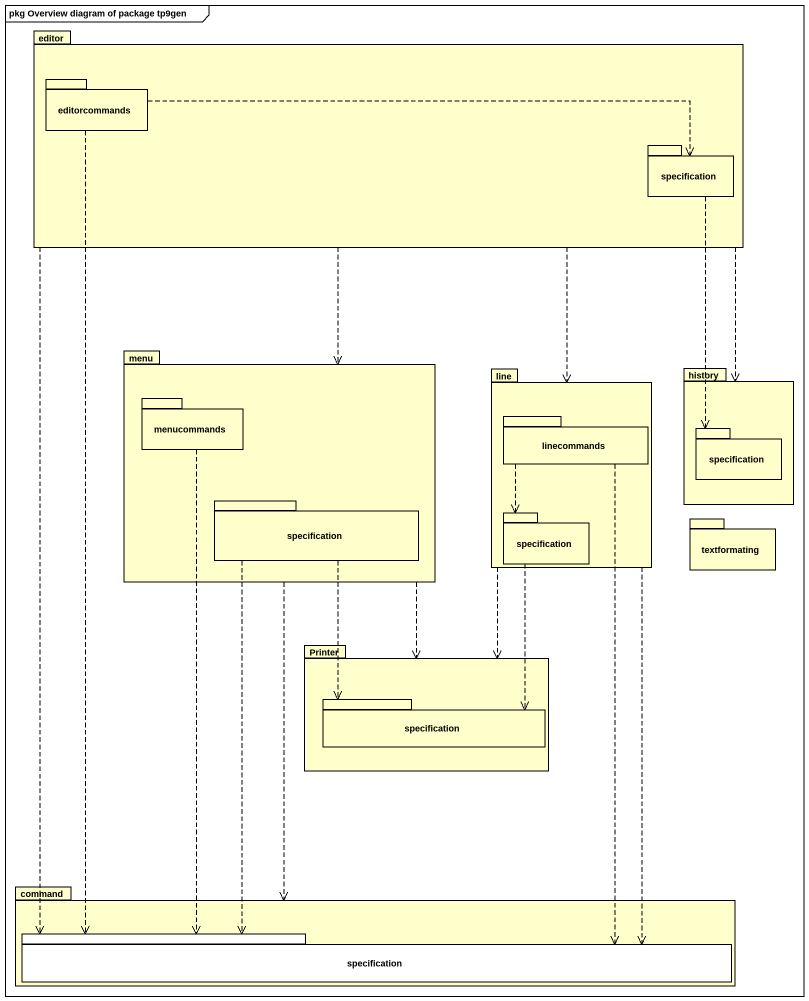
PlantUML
@startuml
mainframe pkg Overview diagram of package tp9gen
package editor #FFFFCC {
  package editorcommands #FFFFCC {
  }
  package specification #FFFFCC {
  }
}
package menu #FFFFCC {
  package menucommands #FFFFCC {
  }
  package "specification" as specification_3 #FFFFCC {
  }
}
package line #FFFFCC {
  package linecommands #FFFFCC {
  }
  package "specification" as specification_4 #FFFFCC {
  }
}
package history #FFFFCC {
  package "specification" as specification_2 #FFFFCC {
  }
}
package textformating #FFFFCC {
}
package Printer #FFFFCC {
  package "specification" as specification_5 #FFFFCC {
  }
}
package command #FFFFCC {
  package "specification" as specification_6 {
  }
}
editor ..> menu
editor ..> line
editor ..> history
editor ..> specification_6
editorcommands .right.> specification
editorcommands ..> specification_6
specification ..> specification_2
menu ..> Printer
menu ..> command
line ..> Printer
line ..> specification_6
menucommands ..> specification_6
linecommands ..> specification_4
linecommands ..> specification_6
specification_3 ..> specification_5
specification_3 ..> specification_6
specification_4 ..> specification_5
@enduml
